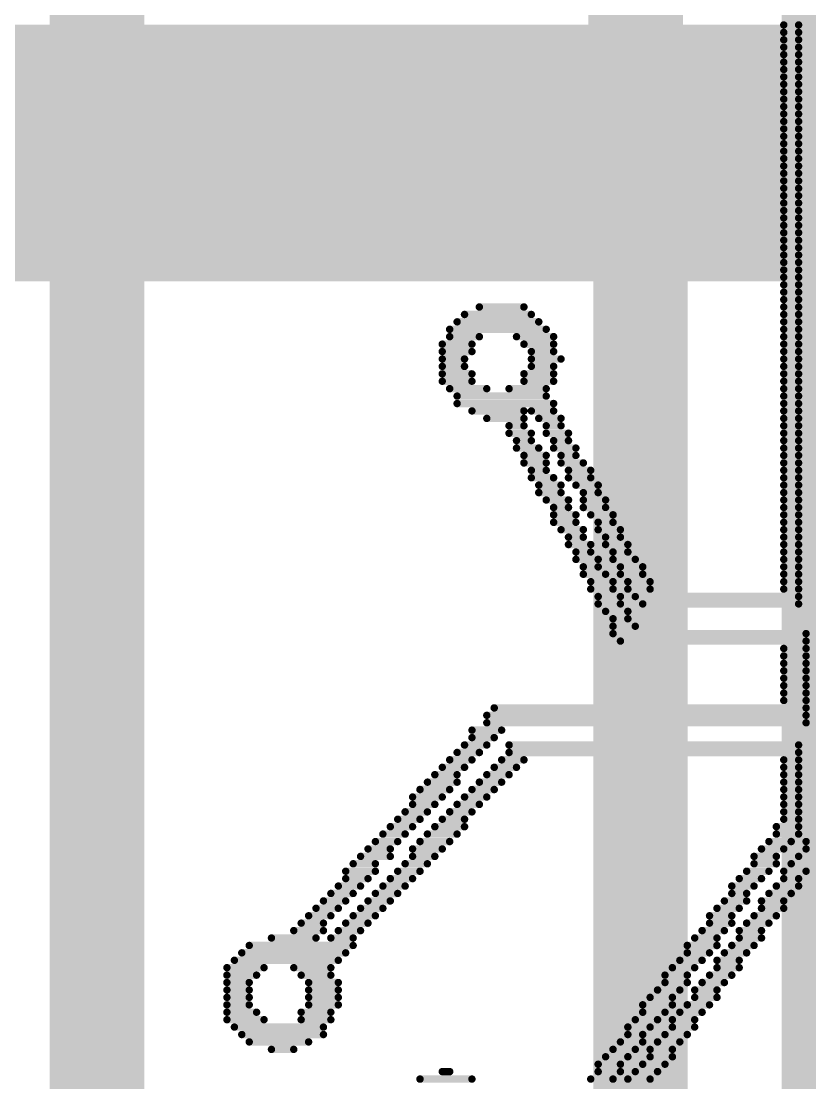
# Model space of a CAD drawing. Header units: millimetres. Extents: x 0 to 13.5, y -0.9 to 3.4.
# Drawn here: x 3.5987 to 3.6821, y 2.714 to 2.8263 of the extents above; entities that cross this region are included whole.
import ezdxf

# ---------------------------------------------------------------- set-up
doc = ezdxf.new("R2010")
doc.units = ezdxf.units.MM
doc.header["$MEASUREMENT"] = 0
for name, color, linetype in [('BottomLayer', 5, 'Continuous'), ('BottomSolder', 6, 'Continuous'), ('TopLayer', 1, 'Continuous'), ('TopOverlay', 2, 'Continuous'), ('TopSolder', 216, 'Continuous'), ('ViaHoleLayer', 16, 'Continuous')]:
    doc.layers.add(name, color=color, linetype=linetype)

msp = doc.modelspace()

# ---------------------------------------------------------------- hatches: boundary and pattern name
at = {"layer": 'BottomLayer'}
h = msp.add_hatch(color=5, dxfattribs=at)
edge = h.paths.add_edge_path()
edge.add_arc((3.66369, 2.812), 0.00689, 0, 360)
at = {"layer": 'BottomSolder'}
h = msp.add_hatch(color=6, dxfattribs=at)
edge = h.paths.add_edge_path()
edge.add_arc((3.66369, 2.812), 0.01089, 0, 360)
at = {"layer": 'TopLayer'}
msp.add_hatch(color=1, dxfattribs=at).paths.add_polyline_path([(3.41438, 2.79877), (3.99038, 2.79877), (3.99038, 2.82591), (3.41438, 2.82591)])
h = msp.add_hatch(color=1, dxfattribs=at)
edge = h.paths.add_edge_path()
edge.add_arc((3.66369, 2.812), 0.00689, 0, 360)
at = {"layer": 'TopSolder'}
h = msp.add_hatch(color=216, dxfattribs=at)
edge = h.paths.add_edge_path()
edge.add_arc((3.66369, 2.812), 0.01089, 0, 360)
at = {"layer": 'ViaHoleLayer'}
h = msp.add_hatch(color=16, dxfattribs=at)
edge = h.paths.add_edge_path()
edge.add_arc((3.66369, 2.812), 0.00394, 0, 360)

# ---------------------------------------------------------------- linework, layer by layer
at = {"layer": 'BottomLayer', "const_width": 0.01}
for points in [[(3.66369, 2.812), (3.66369, 3.07)], [(3.68414, 2.67866), (3.68414, 2.88309)], [(3.60674, 2.427), (3.60674, 2.84714)], [(3.6642, 2.6551), (3.6642, 2.809)]]:
    msp.add_lwpolyline(points, dxfattribs=at)
at = {"layer": 'BottomLayer', "const_width": 0.005}
for points in [[(3.66119, 2.812, 1), (3.66619, 2.812, 1)], [(3.6617, 2.809, 1), (3.6667, 2.809, 1)]]:
    msp.add_lwpolyline(points, format="xyb", close=True, dxfattribs=at)
at = {"layer": 'TopOverlay', "const_width": 0.000785}
for points in [[(3.67935, 2.82587), (3.68092, 2.82587)], [(3.67935, 2.82508), (3.68092, 2.82508)], [(3.67935, 2.8243), (3.68092, 2.8243)], [(3.67935, 2.82351), (3.68092, 2.82351)], [(3.67935, 2.82273), (3.68092, 2.82273)], [(3.67935, 2.82194), (3.68092, 2.82194)], [(3.67935, 2.82116), (3.68092, 2.82116)], [(3.67935, 2.82037), (3.68092, 2.82037)], [(3.67935, 2.81959), (3.68092, 2.81959)], [(3.67935, 2.8188), (3.68092, 2.8188)], [(3.67935, 2.81802), (3.68092, 2.81802)], [(3.67935, 2.81723), (3.68092, 2.81723)], [(3.67935, 2.81645), (3.68092, 2.81645)], [(3.67935, 2.81566), (3.68092, 2.81566)], [(3.67935, 2.81488), (3.68092, 2.81488)], [(3.67935, 2.81409), (3.68092, 2.81409)], [(3.67935, 2.81331), (3.68092, 2.81331)], [(3.67935, 2.81252), (3.68092, 2.81252)], [(3.67935, 2.81174), (3.68092, 2.81174)], [(3.67935, 2.81095), (3.68092, 2.81095)], [(3.67935, 2.81017), (3.68092, 2.81017)], [(3.67935, 2.80938), (3.68092, 2.80938)], [(3.67935, 2.8086), (3.68092, 2.8086)], [(3.67935, 2.80781), (3.68092, 2.80781)], [(3.67935, 2.80703), (3.68092, 2.80703)], [(3.67935, 2.80624), (3.68092, 2.80624)], [(3.67935, 2.80546), (3.68092, 2.80546)], [(3.67935, 2.80467), (3.68092, 2.80467)], [(3.67935, 2.80389), (3.68092, 2.80389)], [(3.67935, 2.8031), (3.68092, 2.8031)], [(3.67935, 2.80232), (3.68092, 2.80232)], [(3.67935, 2.80153), (3.68092, 2.80153)], [(3.67935, 2.80075), (3.68092, 2.80075)], [(3.67935, 2.79996), (3.68092, 2.79996)], [(3.67935, 2.79918), (3.68092, 2.79918)], [(3.67935, 2.79839), (3.68092, 2.79839)], [(3.67935, 2.79761), (3.68092, 2.79761)], [(3.67935, 2.79682), (3.68092, 2.79682)], [(3.64559, 2.79525), (3.65265, 2.79525)], [(3.64716, 2.79604), (3.65187, 2.79604)], [(3.67935, 2.79604), (3.68092, 2.79604)], [(3.67935, 2.79525), (3.68092, 2.79525)], [(3.6448, 2.79447), (3.65344, 2.79447)], [(3.67935, 2.79447), (3.68092, 2.79447)], [(3.64402, 2.79368), (3.65422, 2.79368)], [(3.64402, 2.7929), (3.64716, 2.7929)], [(3.65108, 2.7929), (3.65501, 2.7929)], [(3.67935, 2.79368), (3.68092, 2.79368)], [(3.67935, 2.7929), (3.68092, 2.7929)], [(3.64323, 2.79211), (3.64637, 2.79211)], [(3.65187, 2.79211), (3.65501, 2.79211)], [(3.67935, 2.79211), (3.68092, 2.79211)], [(3.64323, 2.79133), (3.64637, 2.79133)], [(3.64323, 2.79054), (3.64559, 2.79054)], [(3.65265, 2.79133), (3.65501, 2.79133)], [(3.65265, 2.79054), (3.65579, 2.79054)], [(3.67935, 2.79133), (3.68092, 2.79133)], [(3.67935, 2.79054), (3.68092, 2.79054)], [(3.64323, 2.78976), (3.64559, 2.78976)], [(3.65265, 2.78976), (3.65501, 2.78976)], [(3.67935, 2.78976), (3.68092, 2.78976)], [(3.64323, 2.78897), (3.64637, 2.78897)], [(3.64323, 2.78819), (3.64637, 2.78819)], [(3.65187, 2.78897), (3.65501, 2.78897)], [(3.65187, 2.78819), (3.65501, 2.78819)], [(3.67935, 2.78897), (3.68092, 2.78897)], [(3.67935, 2.78819), (3.68092, 2.78819)], [(3.64402, 2.7874), (3.64794, 2.7874)], [(3.6503, 2.7874), (3.65422, 2.7874)], [(3.67935, 2.7874), (3.68092, 2.7874)], [(3.6448, 2.78662), (3.65422, 2.78662)], [(3.67935, 2.78662), (3.68092, 2.78662)], [(3.6448, 2.78583), (3.65501, 2.78583)], [(3.64637, 2.78505), (3.65187, 2.78505)], [(3.65265, 2.78505), (3.65501, 2.78505)], [(3.67935, 2.78583), (3.68092, 2.78583)], [(3.67935, 2.78505), (3.68092, 2.78505)], [(3.64794, 2.78426), (3.65187, 2.78426)], [(3.65344, 2.78426), (3.65579, 2.78426)], [(3.67935, 2.78426), (3.68092, 2.78426)], [(3.6503, 2.78348), (3.65187, 2.78348)], [(3.6503, 2.78269), (3.65265, 2.78269)], [(3.65422, 2.78348), (3.65579, 2.78348)], [(3.65422, 2.78269), (3.65658, 2.78269)], [(3.67935, 2.78348), (3.68092, 2.78348)], [(3.67935, 2.78269), (3.68092, 2.78269)], [(3.65108, 2.78191), (3.65265, 2.78191)], [(3.65501, 2.78191), (3.65658, 2.78191)], [(3.67935, 2.78191), (3.68092, 2.78191)], [(3.65108, 2.78112), (3.65344, 2.78112)], [(3.65187, 2.78034), (3.65422, 2.78034)], [(3.65501, 2.78112), (3.65736, 2.78112)], [(3.65579, 2.78034), (3.65736, 2.78034)], [(3.67935, 2.78112), (3.68092, 2.78112)], [(3.67935, 2.78034), (3.68092, 2.78034)], [(3.65187, 2.77955), (3.65422, 2.77955)], [(3.65579, 2.77955), (3.65815, 2.77955)], [(3.67935, 2.77955), (3.68092, 2.77955)], [(3.65265, 2.77877), (3.65422, 2.77877)], [(3.65658, 2.77877), (3.65894, 2.77877)], [(3.67935, 2.77877), (3.68092, 2.77877)], [(3.65265, 2.77798), (3.65501, 2.77798)], [(3.65344, 2.7772), (3.65579, 2.7772)], [(3.65658, 2.77798), (3.65894, 2.77798)], [(3.65736, 2.7772), (3.65972, 2.7772)], [(3.67935, 2.77798), (3.68092, 2.77798)], [(3.67935, 2.7772), (3.68092, 2.7772)], [(3.65344, 2.77641), (3.65579, 2.77641)], [(3.65815, 2.77641), (3.65972, 2.77641)], [(3.67935, 2.77641), (3.68092, 2.77641)], [(3.65422, 2.77563), (3.65658, 2.77563)], [(3.65501, 2.77484), (3.65658, 2.77484)], [(3.65815, 2.77563), (3.66051, 2.77563)], [(3.65815, 2.77484), (3.66051, 2.77484)], [(3.67935, 2.77563), (3.68092, 2.77563)], [(3.67935, 2.77484), (3.68092, 2.77484)], [(3.65501, 2.77406), (3.65736, 2.77406)], [(3.65894, 2.77406), (3.66129, 2.77406)], [(3.67935, 2.77406), (3.68092, 2.77406)], [(3.65501, 2.77327), (3.65736, 2.77327)], [(3.65579, 2.77249), (3.65815, 2.77249)], [(3.65972, 2.77327), (3.66129, 2.77327)], [(3.65972, 2.77249), (3.66208, 2.77249)], [(3.67935, 2.77327), (3.68092, 2.77327)], [(3.67935, 2.77249), (3.68092, 2.77249)], [(3.65658, 2.7717), (3.65815, 2.7717)], [(3.66051, 2.7717), (3.66208, 2.7717)], [(3.67935, 2.7717), (3.68092, 2.7717)], [(3.65658, 2.77092), (3.65894, 2.77092)], [(3.66051, 2.77092), (3.66286, 2.77092)], [(3.67935, 2.77092), (3.68092, 2.77092)], [(3.65736, 2.77013), (3.65894, 2.77013)], [(3.65736, 2.76935), (3.65972, 2.76935)], [(3.66129, 2.77013), (3.66286, 2.77013)], [(3.66129, 2.76935), (3.66365, 2.76935)], [(3.67935, 2.77013), (3.68092, 2.77013)], [(3.67935, 2.76935), (3.68092, 2.76935)], [(3.65815, 2.76856), (3.65972, 2.76856)], [(3.66208, 2.76856), (3.66443, 2.76856)], [(3.67935, 2.76856), (3.68092, 2.76856)], [(3.65815, 2.76778), (3.66051, 2.76778)], [(3.65894, 2.76699), (3.66129, 2.76699)], [(3.66208, 2.76778), (3.66443, 2.76778)], [(3.66286, 2.76699), (3.66522, 2.76699)], [(3.67935, 2.76778), (3.68092, 2.76778)], [(3.67935, 2.76699), (3.68092, 2.76699)], [(3.65894, 2.76621), (3.66129, 2.76621)], [(3.66286, 2.76621), (3.66522, 2.76621)], [(3.67935, 2.76621), (3.68092, 2.76621)], [(3.65972, 2.76542), (3.66208, 2.76542)], [(3.65972, 2.76464), (3.66208, 2.76464)], [(3.66365, 2.76542), (3.68092, 2.76542)], [(3.66443, 2.76464), (3.68092, 2.76464)], [(3.66051, 2.76385), (3.66286, 2.76385)], [(3.66129, 2.76307), (3.66286, 2.76307)], [(3.66129, 2.76228), (3.66365, 2.76228)], [(3.66129, 2.7615), (3.6817, 2.7615)], [(3.66208, 2.76071), (3.6817, 2.76071)], [(3.67935, 2.75993), (3.6817, 2.75993)], [(3.67935, 2.75914), (3.6817, 2.75914)], [(3.67935, 2.75835), (3.6817, 2.75835)], [(3.67935, 2.75757), (3.6817, 2.75757)], [(3.67935, 2.75678), (3.6817, 2.75678)], [(3.67935, 2.756), (3.6817, 2.756)], [(3.67935, 2.75521), (3.6817, 2.75521)], [(3.64873, 2.75364), (3.6817, 2.75364)], [(3.67935, 2.75443), (3.6817, 2.75443)], [(3.64794, 2.75286), (3.6817, 2.75286)], [(3.64637, 2.75129), (3.64951, 2.75129)], [(3.64794, 2.75207), (3.6817, 2.75207)], [(3.64637, 2.7505), (3.64873, 2.7505)], [(3.6448, 2.74893), (3.64716, 2.74893)], [(3.64559, 2.74972), (3.64794, 2.74972)], [(3.6503, 2.74972), (3.68092, 2.74972)], [(3.6503, 2.74893), (3.68092, 2.74893)], [(3.64402, 2.74815), (3.64637, 2.74815)], [(3.64951, 2.74815), (3.65187, 2.74815)], [(3.67935, 2.74815), (3.68092, 2.74815)], [(3.64323, 2.74736), (3.64559, 2.74736)], [(3.64873, 2.74736), (3.65108, 2.74736)], [(3.67935, 2.74736), (3.68092, 2.74736)], [(3.64166, 2.74579), (3.6448, 2.74579)], [(3.64245, 2.74658), (3.6448, 2.74658)], [(3.64716, 2.74579), (3.64951, 2.74579)], [(3.64794, 2.74658), (3.6503, 2.74658)], [(3.67935, 2.74658), (3.68092, 2.74658)], [(3.67935, 2.74579), (3.68092, 2.74579)], [(3.64088, 2.74501), (3.64402, 2.74501)], [(3.64637, 2.74501), (3.64873, 2.74501)], [(3.67935, 2.74501), (3.68092, 2.74501)], [(3.64009, 2.74422), (3.64323, 2.74422)], [(3.64009, 2.74344), (3.64245, 2.74344)], [(3.6448, 2.74344), (3.64716, 2.74344)], [(3.64559, 2.74422), (3.64794, 2.74422)], [(3.67935, 2.74422), (3.68092, 2.74422)], [(3.67935, 2.74344), (3.68092, 2.74344)], [(3.63931, 2.74265), (3.64166, 2.74265)], [(3.64402, 2.74265), (3.64637, 2.74265)], [(3.67935, 2.74265), (3.68092, 2.74265)], [(3.63774, 2.74108), (3.64009, 2.74108)], [(3.63852, 2.74187), (3.64088, 2.74187)], [(3.64245, 2.74108), (3.64559, 2.74108)], [(3.64323, 2.74187), (3.64559, 2.74187)], [(3.67856, 2.74108), (3.68092, 2.74108)], [(3.67935, 2.74187), (3.68092, 2.74187)], [(3.63695, 2.7403), (3.63931, 2.7403)], [(3.64166, 2.7403), (3.6448, 2.7403)], [(3.67856, 2.7403), (3.68092, 2.7403)], [(3.63617, 2.73951), (3.63852, 2.73951)], [(3.64088, 2.73951), (3.64402, 2.73951)], [(3.67778, 2.73951), (3.68013, 2.73951)], [(3.6817, 2.73951), (3.68406, 2.73951)], [(3.6346, 2.73794), (3.63774, 2.73794)], [(3.63538, 2.73873), (3.63774, 2.73873)], [(3.64009, 2.73873), (3.64323, 2.73873)], [(3.64009, 2.73794), (3.64245, 2.73794)], [(3.67621, 2.73794), (3.67856, 2.73794)], [(3.67699, 2.73873), (3.67935, 2.73873)], [(3.68092, 2.73794), (3.68327, 2.73794)], [(3.6817, 2.73873), (3.68406, 2.73873)], [(3.63381, 2.73716), (3.63617, 2.73716)], [(3.63931, 2.73716), (3.64166, 2.73716)], [(3.67621, 2.73716), (3.67856, 2.73716)], [(3.68013, 2.73716), (3.68249, 2.73716)], [(3.63303, 2.73637), (3.63617, 2.73637)], [(3.63303, 2.73559), (3.63538, 2.73559)], [(3.63774, 2.73559), (3.64009, 2.73559)], [(3.63852, 2.73637), (3.64088, 2.73637)], [(3.67464, 2.73559), (3.67699, 2.73559)], [(3.67542, 2.73637), (3.67778, 2.73637)], [(3.67935, 2.73637), (3.6817, 2.73637)], [(3.67935, 2.73559), (3.68092, 2.73559)], [(3.63224, 2.7348), (3.6346, 2.7348)], [(3.63695, 2.7348), (3.63931, 2.7348)], [(3.67385, 2.7348), (3.67621, 2.7348)], [(3.67856, 2.7348), (3.68092, 2.7348)], [(3.63067, 2.73323), (3.63303, 2.73323)], [(3.63146, 2.73402), (3.63381, 2.73402)], [(3.63538, 2.73323), (3.63774, 2.73323)], [(3.63617, 2.73402), (3.63852, 2.73402)], [(3.67307, 2.73323), (3.67542, 2.73323)], [(3.67385, 2.73402), (3.67542, 2.73402)], [(3.67699, 2.73323), (3.67935, 2.73323)], [(3.67778, 2.73402), (3.68013, 2.73402)], [(3.62989, 2.73245), (3.63224, 2.73245)], [(3.6346, 2.73245), (3.63695, 2.73245)], [(3.67228, 2.73245), (3.67464, 2.73245)], [(3.67699, 2.73245), (3.67935, 2.73245)], [(3.6291, 2.73166), (3.63146, 2.73166)], [(3.63381, 2.73166), (3.63617, 2.73166)], [(3.6715, 2.73166), (3.67385, 2.73166)], [(3.67621, 2.73166), (3.67856, 2.73166)], [(3.62753, 2.73009), (3.63067, 2.73009)], [(3.62832, 2.73088), (3.63067, 2.73088)], [(3.63224, 2.73009), (3.6346, 2.73009)], [(3.63303, 2.73088), (3.63538, 2.73088)], [(3.67071, 2.73009), (3.67307, 2.73009)], [(3.6715, 2.73088), (3.67385, 2.73088)], [(3.67464, 2.73009), (3.67699, 2.73009)], [(3.67542, 2.73088), (3.67778, 2.73088)], [(3.62518, 2.72931), (3.62989, 2.72931)], [(3.63146, 2.72931), (3.63381, 2.72931)], [(3.66993, 2.72931), (3.67228, 2.72931)], [(3.67464, 2.72931), (3.67699, 2.72931)], [(3.62204, 2.72774), (3.63303, 2.72774)], [(3.62282, 2.72852), (3.63381, 2.72852)], [(3.66914, 2.72852), (3.67228, 2.72852)], [(3.66914, 2.72774), (3.6715, 2.72774)], [(3.67307, 2.72774), (3.67542, 2.72774)], [(3.67385, 2.72852), (3.67621, 2.72852)], [(3.62125, 2.72695), (3.63224, 2.72695)], [(3.66836, 2.72695), (3.67071, 2.72695)], [(3.67228, 2.72695), (3.67464, 2.72695)], [(3.62047, 2.72617), (3.62439, 2.72617)], [(3.62047, 2.72538), (3.62361, 2.72538)], [(3.62753, 2.72617), (3.63146, 2.72617)], [(3.62832, 2.72538), (3.63146, 2.72538)], [(3.66679, 2.72538), (3.66914, 2.72538)], [(3.66757, 2.72617), (3.66993, 2.72617)], [(3.6715, 2.72538), (3.67385, 2.72538)], [(3.67228, 2.72617), (3.67464, 2.72617)], [(3.62047, 2.7246), (3.62282, 2.7246)], [(3.6291, 2.7246), (3.63224, 2.7246)], [(3.66679, 2.7246), (3.66914, 2.7246)], [(3.67071, 2.7246), (3.67307, 2.7246)], [(3.62047, 2.72381), (3.62282, 2.72381)], [(3.6291, 2.72381), (3.63224, 2.72381)], [(3.666, 2.72381), (3.66836, 2.72381)], [(3.66993, 2.72381), (3.67228, 2.72381)], [(3.62047, 2.72303), (3.62282, 2.72303)], [(3.62047, 2.72224), (3.62282, 2.72224)], [(3.6291, 2.72303), (3.63224, 2.72303)], [(3.6291, 2.72224), (3.63224, 2.72224)], [(3.66443, 2.72224), (3.66757, 2.72224)], [(3.66522, 2.72303), (3.66757, 2.72303)], [(3.66914, 2.72224), (3.6715, 2.72224)], [(3.66993, 2.72303), (3.67228, 2.72303)], [(3.62047, 2.72146), (3.62361, 2.72146)], [(3.62832, 2.72146), (3.63146, 2.72146)], [(3.66443, 2.72146), (3.66679, 2.72146)], [(3.66836, 2.72146), (3.67071, 2.72146)], [(3.62047, 2.72067), (3.62439, 2.72067)], [(3.62125, 2.71989), (3.63067, 2.71989)], [(3.62832, 2.72067), (3.63146, 2.72067)], [(3.66286, 2.71989), (3.66522, 2.71989)], [(3.66365, 2.72067), (3.666, 2.72067)], [(3.66757, 2.72067), (3.66993, 2.72067)], [(3.66757, 2.71989), (3.66993, 2.71989)], [(3.62204, 2.7191), (3.63067, 2.7191)], [(3.66286, 2.7191), (3.66443, 2.7191)], [(3.66679, 2.7191), (3.66914, 2.7191)], [(3.62282, 2.71832), (3.6291, 2.71832)], [(3.62518, 2.71753), (3.62753, 2.71753)], [(3.66129, 2.71753), (3.66365, 2.71753)], [(3.66208, 2.71832), (3.66443, 2.71832)], [(3.66522, 2.71753), (3.66757, 2.71753)], [(3.666, 2.71832), (3.66836, 2.71832)], [(3.66051, 2.71675), (3.66286, 2.71675)], [(3.66522, 2.71675), (3.66757, 2.71675)], [(3.65972, 2.71596), (3.66208, 2.71596)], [(3.66443, 2.71596), (3.66679, 2.71596)], [(3.64088, 2.71439), (3.64637, 2.71439)], [(3.64323, 2.71518), (3.64402, 2.71518)], [(3.65894, 2.71439), (3.66129, 2.71439)], [(3.65972, 2.71518), (3.66208, 2.71518)], [(3.66286, 2.71439), (3.66522, 2.71439)], [(3.66365, 2.71518), (3.666, 2.71518)]]:
    msp.add_lwpolyline(points, dxfattribs=at)
at = {"layer": 'TopOverlay', "const_width": 0.000392}
for points in [[(3.67915, 2.82587, 1), (3.67954, 2.82587, 1)], [(3.68072, 2.82587, 1), (3.68111, 2.82587, 1)], [(3.67915, 2.82508, 1), (3.67954, 2.82508, 1)], [(3.67915, 2.8243, 1), (3.67954, 2.8243, 1)], [(3.68072, 2.82508, 1), (3.68111, 2.82508, 1)], [(3.68072, 2.8243, 1), (3.68111, 2.8243, 1)], [(3.67915, 2.82351, 1), (3.67954, 2.82351, 1)], [(3.68072, 2.82351, 1), (3.68111, 2.82351, 1)], [(3.67915, 2.82273, 1), (3.67954, 2.82273, 1)], [(3.67915, 2.82194, 1), (3.67954, 2.82194, 1)], [(3.68072, 2.82273, 1), (3.68111, 2.82273, 1)], [(3.68072, 2.82194, 1), (3.68111, 2.82194, 1)], [(3.67915, 2.82116, 1), (3.67954, 2.82116, 1)], [(3.68072, 2.82116, 1), (3.68111, 2.82116, 1)], [(3.67915, 2.82037, 1), (3.67954, 2.82037, 1)], [(3.68072, 2.82037, 1), (3.68111, 2.82037, 1)], [(3.67915, 2.81959, 1), (3.67954, 2.81959, 1)], [(3.67915, 2.8188, 1), (3.67954, 2.8188, 1)], [(3.68072, 2.81959, 1), (3.68111, 2.81959, 1)], [(3.68072, 2.8188, 1), (3.68111, 2.8188, 1)], [(3.67915, 2.81802, 1), (3.67954, 2.81802, 1)], [(3.68072, 2.81802, 1), (3.68111, 2.81802, 1)], [(3.67915, 2.81723, 1), (3.67954, 2.81723, 1)], [(3.67915, 2.81645, 1), (3.67954, 2.81645, 1)], [(3.68072, 2.81723, 1), (3.68111, 2.81723, 1)], [(3.68072, 2.81645, 1), (3.68111, 2.81645, 1)], [(3.67915, 2.81566, 1), (3.67954, 2.81566, 1)], [(3.68072, 2.81566, 1), (3.68111, 2.81566, 1)], [(3.67915, 2.81488, 1), (3.67954, 2.81488, 1)], [(3.67915, 2.81409, 1), (3.67954, 2.81409, 1)], [(3.68072, 2.81488, 1), (3.68111, 2.81488, 1)], [(3.68072, 2.81409, 1), (3.68111, 2.81409, 1)], [(3.67915, 2.81331, 1), (3.67954, 2.81331, 1)], [(3.68072, 2.81331, 1), (3.68111, 2.81331, 1)], [(3.67915, 2.81252, 1), (3.67954, 2.81252, 1)], [(3.68072, 2.81252, 1), (3.68111, 2.81252, 1)], [(3.67915, 2.81174, 1), (3.67954, 2.81174, 1)], [(3.67915, 2.81095, 1), (3.67954, 2.81095, 1)], [(3.68072, 2.81174, 1), (3.68111, 2.81174, 1)], [(3.68072, 2.81095, 1), (3.68111, 2.81095, 1)], [(3.67915, 2.81017, 1), (3.67954, 2.81017, 1)], [(3.68072, 2.81017, 1), (3.68111, 2.81017, 1)], [(3.67915, 2.80938, 1), (3.67954, 2.80938, 1)], [(3.67915, 2.8086, 1), (3.67954, 2.8086, 1)], [(3.68072, 2.80938, 1), (3.68111, 2.80938, 1)], [(3.68072, 2.8086, 1), (3.68111, 2.8086, 1)], [(3.67915, 2.80781, 1), (3.67954, 2.80781, 1)], [(3.68072, 2.80781, 1), (3.68111, 2.80781, 1)], [(3.67915, 2.80703, 1), (3.67954, 2.80703, 1)], [(3.67915, 2.80624, 1), (3.67954, 2.80624, 1)], [(3.68072, 2.80703, 1), (3.68111, 2.80703, 1)], [(3.68072, 2.80624, 1), (3.68111, 2.80624, 1)], [(3.67915, 2.80546, 1), (3.67954, 2.80546, 1)], [(3.68072, 2.80546, 1), (3.68111, 2.80546, 1)], [(3.67915, 2.80467, 1), (3.67954, 2.80467, 1)], [(3.68072, 2.80467, 1), (3.68111, 2.80467, 1)], [(3.67915, 2.80389, 1), (3.67954, 2.80389, 1)], [(3.67915, 2.8031, 1), (3.67954, 2.8031, 1)], [(3.68072, 2.80389, 1), (3.68111, 2.80389, 1)], [(3.68072, 2.8031, 1), (3.68111, 2.8031, 1)], [(3.67915, 2.80232, 1), (3.67954, 2.80232, 1)], [(3.68072, 2.80232, 1), (3.68111, 2.80232, 1)], [(3.67915, 2.80153, 1), (3.67954, 2.80153, 1)], [(3.67915, 2.80075, 1), (3.67954, 2.80075, 1)], [(3.68072, 2.80153, 1), (3.68111, 2.80153, 1)], [(3.68072, 2.80075, 1), (3.68111, 2.80075, 1)], [(3.67915, 2.79996, 1), (3.67954, 2.79996, 1)], [(3.68072, 2.79996, 1), (3.68111, 2.79996, 1)], [(3.67915, 2.79918, 1), (3.67954, 2.79918, 1)], [(3.67915, 2.79839, 1), (3.67954, 2.79839, 1)], [(3.68072, 2.79918, 1), (3.68111, 2.79918, 1)], [(3.68072, 2.79839, 1), (3.68111, 2.79839, 1)], [(3.67915, 2.79761, 1), (3.67954, 2.79761, 1)], [(3.68072, 2.79761, 1), (3.68111, 2.79761, 1)], [(3.67915, 2.79682, 1), (3.67954, 2.79682, 1)], [(3.68072, 2.79682, 1), (3.68111, 2.79682, 1)], [(3.64539, 2.79525, 1), (3.64579, 2.79525, 1)], [(3.64696, 2.79604, 1), (3.64736, 2.79604, 1)], [(3.65167, 2.79604, 1), (3.65207, 2.79604, 1)], [(3.65246, 2.79525, 1), (3.65285, 2.79525, 1)], [(3.67915, 2.79604, 1), (3.67954, 2.79604, 1)], [(3.67915, 2.79525, 1), (3.67954, 2.79525, 1)], [(3.68072, 2.79604, 1), (3.68111, 2.79604, 1)], [(3.68072, 2.79525, 1), (3.68111, 2.79525, 1)], [(3.64461, 2.79447, 1), (3.645, 2.79447, 1)], [(3.65324, 2.79447, 1), (3.65364, 2.79447, 1)], [(3.67915, 2.79447, 1), (3.67954, 2.79447, 1)], [(3.68072, 2.79447, 1), (3.68111, 2.79447, 1)], [(3.64382, 2.79368, 1), (3.64422, 2.79368, 1)], [(3.64382, 2.7929, 1), (3.64422, 2.7929, 1)], [(3.64696, 2.7929, 1), (3.64736, 2.7929, 1)], [(3.65089, 2.7929, 1), (3.65128, 2.7929, 1)], [(3.65403, 2.79368, 1), (3.65442, 2.79368, 1)], [(3.65481, 2.7929, 1), (3.65521, 2.7929, 1)], [(3.67915, 2.79368, 1), (3.67954, 2.79368, 1)], [(3.67915, 2.7929, 1), (3.67954, 2.7929, 1)], [(3.68072, 2.79368, 1), (3.68111, 2.79368, 1)], [(3.68072, 2.7929, 1), (3.68111, 2.7929, 1)], [(3.64304, 2.79211, 1), (3.64343, 2.79211, 1)], [(3.64618, 2.79211, 1), (3.64657, 2.79211, 1)], [(3.65167, 2.79211, 1), (3.65207, 2.79211, 1)], [(3.65481, 2.79211, 1), (3.65521, 2.79211, 1)], [(3.67915, 2.79211, 1), (3.67954, 2.79211, 1)], [(3.68072, 2.79211, 1), (3.68111, 2.79211, 1)], [(3.64304, 2.79133, 1), (3.64343, 2.79133, 1)], [(3.64304, 2.79054, 1), (3.64343, 2.79054, 1)], [(3.64539, 2.79054, 1), (3.64579, 2.79054, 1)], [(3.64618, 2.79133, 1), (3.64657, 2.79133, 1)], [(3.65246, 2.79133, 1), (3.65285, 2.79133, 1)], [(3.65246, 2.79054, 1), (3.65285, 2.79054, 1)], [(3.65481, 2.79133, 1), (3.65521, 2.79133, 1)], [(3.6556, 2.79054, 1), (3.65599, 2.79054, 1)], [(3.67915, 2.79133, 1), (3.67954, 2.79133, 1)], [(3.67915, 2.79054, 1), (3.67954, 2.79054, 1)], [(3.68072, 2.79133, 1), (3.68111, 2.79133, 1)], [(3.68072, 2.79054, 1), (3.68111, 2.79054, 1)], [(3.64304, 2.78976, 1), (3.64343, 2.78976, 1)], [(3.64539, 2.78976, 1), (3.64579, 2.78976, 1)], [(3.65246, 2.78976, 1), (3.65285, 2.78976, 1)], [(3.65481, 2.78976, 1), (3.65521, 2.78976, 1)], [(3.67915, 2.78976, 1), (3.67954, 2.78976, 1)], [(3.68072, 2.78976, 1), (3.68111, 2.78976, 1)], [(3.64304, 2.78897, 1), (3.64343, 2.78897, 1)], [(3.64304, 2.78819, 1), (3.64343, 2.78819, 1)], [(3.64618, 2.78897, 1), (3.64657, 2.78897, 1)], [(3.64618, 2.78819, 1), (3.64657, 2.78819, 1)], [(3.65167, 2.78897, 1), (3.65207, 2.78897, 1)], [(3.65167, 2.78819, 1), (3.65207, 2.78819, 1)], [(3.65481, 2.78897, 1), (3.65521, 2.78897, 1)], [(3.65481, 2.78819, 1), (3.65521, 2.78819, 1)], [(3.67915, 2.78897, 1), (3.67954, 2.78897, 1)], [(3.67915, 2.78819, 1), (3.67954, 2.78819, 1)], [(3.68072, 2.78897, 1), (3.68111, 2.78897, 1)], [(3.68072, 2.78819, 1), (3.68111, 2.78819, 1)], [(3.64382, 2.7874, 1), (3.64422, 2.7874, 1)], [(3.64775, 2.7874, 1), (3.64814, 2.7874, 1)], [(3.6501, 2.7874, 1), (3.6505, 2.7874, 1)], [(3.65403, 2.7874, 1), (3.65442, 2.7874, 1)], [(3.67915, 2.7874, 1), (3.67954, 2.7874, 1)], [(3.68072, 2.7874, 1), (3.68111, 2.7874, 1)], [(3.64461, 2.78662, 1), (3.645, 2.78662, 1)], [(3.65403, 2.78662, 1), (3.65442, 2.78662, 1)], [(3.67915, 2.78662, 1), (3.67954, 2.78662, 1)], [(3.68072, 2.78662, 1), (3.68111, 2.78662, 1)], [(3.64461, 2.78583, 1), (3.645, 2.78583, 1)], [(3.64618, 2.78505, 1), (3.64657, 2.78505, 1)], [(3.65167, 2.78505, 1), (3.65207, 2.78505, 1)], [(3.65246, 2.78505, 1), (3.65285, 2.78505, 1)], [(3.65481, 2.78583, 1), (3.65521, 2.78583, 1)], [(3.65481, 2.78505, 1), (3.65521, 2.78505, 1)], [(3.67915, 2.78583, 1), (3.67954, 2.78583, 1)], [(3.67915, 2.78505, 1), (3.67954, 2.78505, 1)], [(3.68072, 2.78583, 1), (3.68111, 2.78583, 1)], [(3.68072, 2.78505, 1), (3.68111, 2.78505, 1)], [(3.64775, 2.78426, 1), (3.64814, 2.78426, 1)], [(3.65167, 2.78426, 1), (3.65207, 2.78426, 1)], [(3.65324, 2.78426, 1), (3.65364, 2.78426, 1)], [(3.6556, 2.78426, 1), (3.65599, 2.78426, 1)], [(3.67915, 2.78426, 1), (3.67954, 2.78426, 1)], [(3.68072, 2.78426, 1), (3.68111, 2.78426, 1)], [(3.6501, 2.78348, 1), (3.6505, 2.78348, 1)], [(3.6501, 2.78269, 1), (3.6505, 2.78269, 1)], [(3.65167, 2.78348, 1), (3.65207, 2.78348, 1)], [(3.65246, 2.78269, 1), (3.65285, 2.78269, 1)], [(3.65403, 2.78348, 1), (3.65442, 2.78348, 1)], [(3.65403, 2.78269, 1), (3.65442, 2.78269, 1)], [(3.6556, 2.78348, 1), (3.65599, 2.78348, 1)], [(3.65638, 2.78269, 1), (3.65678, 2.78269, 1)], [(3.67915, 2.78348, 1), (3.67954, 2.78348, 1)], [(3.67915, 2.78269, 1), (3.67954, 2.78269, 1)], [(3.68072, 2.78348, 1), (3.68111, 2.78348, 1)], [(3.68072, 2.78269, 1), (3.68111, 2.78269, 1)], [(3.65089, 2.78191, 1), (3.65128, 2.78191, 1)], [(3.65246, 2.78191, 1), (3.65285, 2.78191, 1)], [(3.65481, 2.78191, 1), (3.65521, 2.78191, 1)], [(3.65638, 2.78191, 1), (3.65678, 2.78191, 1)], [(3.67915, 2.78191, 1), (3.67954, 2.78191, 1)], [(3.68072, 2.78191, 1), (3.68111, 2.78191, 1)], [(3.65089, 2.78112, 1), (3.65128, 2.78112, 1)], [(3.65167, 2.78034, 1), (3.65207, 2.78034, 1)], [(3.65324, 2.78112, 1), (3.65364, 2.78112, 1)], [(3.65403, 2.78034, 1), (3.65442, 2.78034, 1)], [(3.65481, 2.78112, 1), (3.65521, 2.78112, 1)], [(3.6556, 2.78034, 1), (3.65599, 2.78034, 1)], [(3.65717, 2.78112, 1), (3.65756, 2.78112, 1)], [(3.65717, 2.78034, 1), (3.65756, 2.78034, 1)], [(3.67915, 2.78112, 1), (3.67954, 2.78112, 1)], [(3.67915, 2.78034, 1), (3.67954, 2.78034, 1)], [(3.68072, 2.78112, 1), (3.68111, 2.78112, 1)], [(3.68072, 2.78034, 1), (3.68111, 2.78034, 1)], [(3.65167, 2.77955, 1), (3.65207, 2.77955, 1)], [(3.65403, 2.77955, 1), (3.65442, 2.77955, 1)], [(3.6556, 2.77955, 1), (3.65599, 2.77955, 1)], [(3.65795, 2.77955, 1), (3.65835, 2.77955, 1)], [(3.67915, 2.77955, 1), (3.67954, 2.77955, 1)], [(3.68072, 2.77955, 1), (3.68111, 2.77955, 1)], [(3.65246, 2.77877, 1), (3.65285, 2.77877, 1)], [(3.65403, 2.77877, 1), (3.65442, 2.77877, 1)], [(3.65638, 2.77877, 1), (3.65678, 2.77877, 1)], [(3.65874, 2.77877, 1), (3.65913, 2.77877, 1)], [(3.67915, 2.77877, 1), (3.67954, 2.77877, 1)], [(3.68072, 2.77877, 1), (3.68111, 2.77877, 1)], [(3.65246, 2.77798, 1), (3.65285, 2.77798, 1)], [(3.65324, 2.7772, 1), (3.65364, 2.7772, 1)], [(3.65481, 2.77798, 1), (3.65521, 2.77798, 1)], [(3.6556, 2.7772, 1), (3.65599, 2.7772, 1)], [(3.65638, 2.77798, 1), (3.65678, 2.77798, 1)], [(3.65717, 2.7772, 1), (3.65756, 2.7772, 1)], [(3.65874, 2.77798, 1), (3.65913, 2.77798, 1)], [(3.65952, 2.7772, 1), (3.65992, 2.7772, 1)], [(3.67915, 2.77798, 1), (3.67954, 2.77798, 1)], [(3.67915, 2.7772, 1), (3.67954, 2.7772, 1)], [(3.68072, 2.77798, 1), (3.68111, 2.77798, 1)], [(3.68072, 2.7772, 1), (3.68111, 2.7772, 1)], [(3.65324, 2.77641, 1), (3.65364, 2.77641, 1)], [(3.6556, 2.77641, 1), (3.65599, 2.77641, 1)], [(3.65795, 2.77641, 1), (3.65835, 2.77641, 1)], [(3.65952, 2.77641, 1), (3.65992, 2.77641, 1)], [(3.67915, 2.77641, 1), (3.67954, 2.77641, 1)], [(3.68072, 2.77641, 1), (3.68111, 2.77641, 1)], [(3.65403, 2.77563, 1), (3.65442, 2.77563, 1)], [(3.65481, 2.77484, 1), (3.65521, 2.77484, 1)], [(3.65638, 2.77563, 1), (3.65678, 2.77563, 1)], [(3.65638, 2.77484, 1), (3.65678, 2.77484, 1)], [(3.65795, 2.77563, 1), (3.65835, 2.77563, 1)], [(3.65795, 2.77484, 1), (3.65835, 2.77484, 1)], [(3.66031, 2.77563, 1), (3.6607, 2.77563, 1)], [(3.66031, 2.77484, 1), (3.6607, 2.77484, 1)], [(3.67915, 2.77563, 1), (3.67954, 2.77563, 1)], [(3.67915, 2.77484, 1), (3.67954, 2.77484, 1)], [(3.68072, 2.77563, 1), (3.68111, 2.77563, 1)], [(3.68072, 2.77484, 1), (3.68111, 2.77484, 1)], [(3.65481, 2.77406, 1), (3.65521, 2.77406, 1)], [(3.65717, 2.77406, 1), (3.65756, 2.77406, 1)], [(3.65874, 2.77406, 1), (3.65913, 2.77406, 1)], [(3.66109, 2.77406, 1), (3.66149, 2.77406, 1)], [(3.67915, 2.77406, 1), (3.67954, 2.77406, 1)], [(3.68072, 2.77406, 1), (3.68111, 2.77406, 1)], [(3.65481, 2.77327, 1), (3.65521, 2.77327, 1)], [(3.6556, 2.77249, 1), (3.65599, 2.77249, 1)], [(3.65717, 2.77327, 1), (3.65756, 2.77327, 1)], [(3.65795, 2.77249, 1), (3.65835, 2.77249, 1)], [(3.65952, 2.77327, 1), (3.65992, 2.77327, 1)], [(3.65952, 2.77249, 1), (3.65992, 2.77249, 1)], [(3.66109, 2.77327, 1), (3.66149, 2.77327, 1)], [(3.66188, 2.77249, 1), (3.66227, 2.77249, 1)], [(3.67915, 2.77327, 1), (3.67954, 2.77327, 1)], [(3.67915, 2.77249, 1), (3.67954, 2.77249, 1)], [(3.68072, 2.77327, 1), (3.68111, 2.77327, 1)], [(3.68072, 2.77249, 1), (3.68111, 2.77249, 1)], [(3.65638, 2.7717, 1), (3.65678, 2.7717, 1)], [(3.65795, 2.7717, 1), (3.65835, 2.7717, 1)], [(3.66031, 2.7717, 1), (3.6607, 2.7717, 1)], [(3.66188, 2.7717, 1), (3.66227, 2.7717, 1)], [(3.67915, 2.7717, 1), (3.67954, 2.7717, 1)], [(3.68072, 2.7717, 1), (3.68111, 2.7717, 1)], [(3.65638, 2.77092, 1), (3.65678, 2.77092, 1)], [(3.65874, 2.77092, 1), (3.65913, 2.77092, 1)], [(3.66031, 2.77092, 1), (3.6607, 2.77092, 1)], [(3.66266, 2.77092, 1), (3.66306, 2.77092, 1)], [(3.67915, 2.77092, 1), (3.67954, 2.77092, 1)], [(3.68072, 2.77092, 1), (3.68111, 2.77092, 1)], [(3.65717, 2.77013, 1), (3.65756, 2.77013, 1)], [(3.65717, 2.76935, 1), (3.65756, 2.76935, 1)], [(3.65874, 2.77013, 1), (3.65913, 2.77013, 1)], [(3.65952, 2.76935, 1), (3.65992, 2.76935, 1)], [(3.66109, 2.77013, 1), (3.66149, 2.77013, 1)], [(3.66109, 2.76935, 1), (3.66149, 2.76935, 1)], [(3.66266, 2.77013, 1), (3.66306, 2.77013, 1)], [(3.66345, 2.76935, 1), (3.66384, 2.76935, 1)], [(3.67915, 2.77013, 1), (3.67954, 2.77013, 1)], [(3.67915, 2.76935, 1), (3.67954, 2.76935, 1)], [(3.68072, 2.77013, 1), (3.68111, 2.77013, 1)], [(3.68072, 2.76935, 1), (3.68111, 2.76935, 1)], [(3.65795, 2.76856, 1), (3.65835, 2.76856, 1)], [(3.65952, 2.76856, 1), (3.65992, 2.76856, 1)], [(3.66188, 2.76856, 1), (3.66227, 2.76856, 1)], [(3.66423, 2.76856, 1), (3.66463, 2.76856, 1)], [(3.67915, 2.76856, 1), (3.67954, 2.76856, 1)], [(3.68072, 2.76856, 1), (3.68111, 2.76856, 1)], [(3.65795, 2.76778, 1), (3.65835, 2.76778, 1)], [(3.65874, 2.76699, 1), (3.65913, 2.76699, 1)], [(3.66031, 2.76778, 1), (3.6607, 2.76778, 1)], [(3.66109, 2.76699, 1), (3.66149, 2.76699, 1)], [(3.66188, 2.76778, 1), (3.66227, 2.76778, 1)], [(3.66266, 2.76699, 1), (3.66306, 2.76699, 1)], [(3.66423, 2.76778, 1), (3.66463, 2.76778, 1)], [(3.66502, 2.76699, 1), (3.66541, 2.76699, 1)], [(3.67915, 2.76778, 1), (3.67954, 2.76778, 1)], [(3.67915, 2.76699, 1), (3.67954, 2.76699, 1)], [(3.68072, 2.76778, 1), (3.68111, 2.76778, 1)], [(3.68072, 2.76699, 1), (3.68111, 2.76699, 1)], [(3.65874, 2.76621, 1), (3.65913, 2.76621, 1)], [(3.66109, 2.76621, 1), (3.66149, 2.76621, 1)], [(3.66266, 2.76621, 1), (3.66306, 2.76621, 1)], [(3.66502, 2.76621, 1), (3.66541, 2.76621, 1)], [(3.67915, 2.76621, 1), (3.67954, 2.76621, 1)], [(3.68072, 2.76621, 1), (3.68111, 2.76621, 1)], [(3.65952, 2.76542, 1), (3.65992, 2.76542, 1)], [(3.65952, 2.76464, 1), (3.65992, 2.76464, 1)], [(3.66188, 2.76542, 1), (3.66227, 2.76542, 1)], [(3.66188, 2.76464, 1), (3.66227, 2.76464, 1)], [(3.66345, 2.76542, 1), (3.66384, 2.76542, 1)], [(3.66423, 2.76464, 1), (3.66463, 2.76464, 1)], [(3.68072, 2.76542, 1), (3.68111, 2.76542, 1)], [(3.68072, 2.76464, 1), (3.68111, 2.76464, 1)], [(3.66031, 2.76385, 1), (3.6607, 2.76385, 1)], [(3.66266, 2.76385, 1), (3.66306, 2.76385, 1)], [(3.66109, 2.76307, 1), (3.66149, 2.76307, 1)], [(3.66266, 2.76307, 1), (3.66306, 2.76307, 1)], [(3.66109, 2.76228, 1), (3.66149, 2.76228, 1)], [(3.66109, 2.7615, 1), (3.66149, 2.7615, 1)], [(3.66345, 2.76228, 1), (3.66384, 2.76228, 1)], [(3.68151, 2.7615, 1), (3.6819, 2.7615, 1)], [(3.66188, 2.76071, 1), (3.66227, 2.76071, 1)], [(3.68151, 2.76071, 1), (3.6819, 2.76071, 1)], [(3.67915, 2.75993, 1), (3.67954, 2.75993, 1)], [(3.67915, 2.75914, 1), (3.67954, 2.75914, 1)], [(3.68151, 2.75993, 1), (3.6819, 2.75993, 1)], [(3.68151, 2.75914, 1), (3.6819, 2.75914, 1)], [(3.67915, 2.75835, 1), (3.67954, 2.75835, 1)], [(3.68151, 2.75835, 1), (3.6819, 2.75835, 1)], [(3.67915, 2.75757, 1), (3.67954, 2.75757, 1)], [(3.67915, 2.75678, 1), (3.67954, 2.75678, 1)], [(3.68151, 2.75757, 1), (3.6819, 2.75757, 1)], [(3.68151, 2.75678, 1), (3.6819, 2.75678, 1)], [(3.67915, 2.756, 1), (3.67954, 2.756, 1)], [(3.68151, 2.756, 1), (3.6819, 2.756, 1)], [(3.67915, 2.75521, 1), (3.67954, 2.75521, 1)], [(3.68151, 2.75521, 1), (3.6819, 2.75521, 1)], [(3.64853, 2.75364, 1), (3.64893, 2.75364, 1)], [(3.67915, 2.75443, 1), (3.67954, 2.75443, 1)], [(3.68151, 2.75443, 1), (3.6819, 2.75443, 1)], [(3.68151, 2.75364, 1), (3.6819, 2.75364, 1)], [(3.64775, 2.75286, 1), (3.64814, 2.75286, 1)], [(3.68151, 2.75286, 1), (3.6819, 2.75286, 1)], [(3.64618, 2.75129, 1), (3.64657, 2.75129, 1)], [(3.64775, 2.75207, 1), (3.64814, 2.75207, 1)], [(3.64932, 2.75129, 1), (3.64971, 2.75129, 1)], [(3.68151, 2.75207, 1), (3.6819, 2.75207, 1)], [(3.64618, 2.7505, 1), (3.64657, 2.7505, 1)], [(3.64853, 2.7505, 1), (3.64893, 2.7505, 1)], [(3.64461, 2.74893, 1), (3.645, 2.74893, 1)], [(3.64539, 2.74972, 1), (3.64579, 2.74972, 1)], [(3.64696, 2.74893, 1), (3.64736, 2.74893, 1)], [(3.64775, 2.74972, 1), (3.64814, 2.74972, 1)], [(3.6501, 2.74972, 1), (3.6505, 2.74972, 1)], [(3.6501, 2.74893, 1), (3.6505, 2.74893, 1)], [(3.68072, 2.74972, 1), (3.68111, 2.74972, 1)], [(3.68072, 2.74893, 1), (3.68111, 2.74893, 1)], [(3.64382, 2.74815, 1), (3.64422, 2.74815, 1)], [(3.64618, 2.74815, 1), (3.64657, 2.74815, 1)], [(3.64932, 2.74815, 1), (3.64971, 2.74815, 1)], [(3.65167, 2.74815, 1), (3.65207, 2.74815, 1)], [(3.67915, 2.74815, 1), (3.67954, 2.74815, 1)], [(3.68072, 2.74815, 1), (3.68111, 2.74815, 1)], [(3.64304, 2.74736, 1), (3.64343, 2.74736, 1)], [(3.64539, 2.74736, 1), (3.64579, 2.74736, 1)], [(3.64853, 2.74736, 1), (3.64893, 2.74736, 1)], [(3.65089, 2.74736, 1), (3.65128, 2.74736, 1)], [(3.67915, 2.74736, 1), (3.67954, 2.74736, 1)], [(3.68072, 2.74736, 1), (3.68111, 2.74736, 1)], [(3.64147, 2.74579, 1), (3.64186, 2.74579, 1)], [(3.64225, 2.74658, 1), (3.64265, 2.74658, 1)], [(3.64461, 2.74658, 1), (3.645, 2.74658, 1)], [(3.64461, 2.74579, 1), (3.645, 2.74579, 1)], [(3.64696, 2.74579, 1), (3.64736, 2.74579, 1)], [(3.64775, 2.74658, 1), (3.64814, 2.74658, 1)], [(3.64932, 2.74579, 1), (3.64971, 2.74579, 1)], [(3.6501, 2.74658, 1), (3.6505, 2.74658, 1)], [(3.67915, 2.74658, 1), (3.67954, 2.74658, 1)], [(3.67915, 2.74579, 1), (3.67954, 2.74579, 1)], [(3.68072, 2.74658, 1), (3.68111, 2.74658, 1)], [(3.68072, 2.74579, 1), (3.68111, 2.74579, 1)], [(3.64068, 2.74501, 1), (3.64108, 2.74501, 1)], [(3.64382, 2.74501, 1), (3.64422, 2.74501, 1)], [(3.64618, 2.74501, 1), (3.64657, 2.74501, 1)], [(3.64853, 2.74501, 1), (3.64893, 2.74501, 1)], [(3.67915, 2.74501, 1), (3.67954, 2.74501, 1)], [(3.68072, 2.74501, 1), (3.68111, 2.74501, 1)], [(3.6399, 2.74422, 1), (3.64029, 2.74422, 1)], [(3.6399, 2.74344, 1), (3.64029, 2.74344, 1)], [(3.64225, 2.74344, 1), (3.64265, 2.74344, 1)], [(3.64304, 2.74422, 1), (3.64343, 2.74422, 1)], [(3.64461, 2.74344, 1), (3.645, 2.74344, 1)], [(3.64539, 2.74422, 1), (3.64579, 2.74422, 1)], [(3.64696, 2.74344, 1), (3.64736, 2.74344, 1)], [(3.64775, 2.74422, 1), (3.64814, 2.74422, 1)], [(3.67915, 2.74422, 1), (3.67954, 2.74422, 1)], [(3.67915, 2.74344, 1), (3.67954, 2.74344, 1)], [(3.68072, 2.74422, 1), (3.68111, 2.74422, 1)], [(3.68072, 2.74344, 1), (3.68111, 2.74344, 1)], [(3.63911, 2.74265, 1), (3.63951, 2.74265, 1)], [(3.64147, 2.74265, 1), (3.64186, 2.74265, 1)], [(3.64382, 2.74265, 1), (3.64422, 2.74265, 1)], [(3.64618, 2.74265, 1), (3.64657, 2.74265, 1)], [(3.67915, 2.74265, 1), (3.67954, 2.74265, 1)], [(3.68072, 2.74265, 1), (3.68111, 2.74265, 1)], [(3.63754, 2.74108, 1), (3.63794, 2.74108, 1)], [(3.63833, 2.74187, 1), (3.63872, 2.74187, 1)], [(3.6399, 2.74108, 1), (3.64029, 2.74108, 1)], [(3.64068, 2.74187, 1), (3.64108, 2.74187, 1)], [(3.64225, 2.74108, 1), (3.64265, 2.74108, 1)], [(3.64304, 2.74187, 1), (3.64343, 2.74187, 1)], [(3.64539, 2.74187, 1), (3.64579, 2.74187, 1)], [(3.64539, 2.74108, 1), (3.64579, 2.74108, 1)], [(3.67836, 2.74108, 1), (3.67876, 2.74108, 1)], [(3.67915, 2.74187, 1), (3.67954, 2.74187, 1)], [(3.68072, 2.74187, 1), (3.68111, 2.74187, 1)], [(3.68072, 2.74108, 1), (3.68111, 2.74108, 1)], [(3.63676, 2.7403, 1), (3.63715, 2.7403, 1)], [(3.63911, 2.7403, 1), (3.63951, 2.7403, 1)], [(3.64147, 2.7403, 1), (3.64186, 2.7403, 1)], [(3.64461, 2.7403, 1), (3.645, 2.7403, 1)], [(3.67836, 2.7403, 1), (3.67876, 2.7403, 1)], [(3.68072, 2.7403, 1), (3.68111, 2.7403, 1)], [(3.63597, 2.73951, 1), (3.63636, 2.73951, 1)], [(3.63833, 2.73951, 1), (3.63872, 2.73951, 1)], [(3.64068, 2.73951, 1), (3.64108, 2.73951, 1)], [(3.64382, 2.73951, 1), (3.64422, 2.73951, 1)], [(3.67758, 2.73951, 1), (3.67797, 2.73951, 1)], [(3.67993, 2.73951, 1), (3.68033, 2.73951, 1)], [(3.68151, 2.73951, 1), (3.6819, 2.73951, 1)], [(3.6344, 2.73794, 1), (3.63479, 2.73794, 1)], [(3.63519, 2.73873, 1), (3.63558, 2.73873, 1)], [(3.63754, 2.73873, 1), (3.63794, 2.73873, 1)], [(3.63754, 2.73794, 1), (3.63794, 2.73794, 1)], [(3.6399, 2.73873, 1), (3.64029, 2.73873, 1)], [(3.6399, 2.73794, 1), (3.64029, 2.73794, 1)], [(3.64225, 2.73794, 1), (3.64265, 2.73794, 1)], [(3.64304, 2.73873, 1), (3.64343, 2.73873, 1)], [(3.67601, 2.73794, 1), (3.6764, 2.73794, 1)], [(3.67679, 2.73873, 1), (3.67719, 2.73873, 1)], [(3.67836, 2.73794, 1), (3.67876, 2.73794, 1)], [(3.67915, 2.73873, 1), (3.67954, 2.73873, 1)], [(3.68072, 2.73794, 1), (3.68111, 2.73794, 1)], [(3.68151, 2.73873, 1), (3.6819, 2.73873, 1)], [(3.63362, 2.73716, 1), (3.63401, 2.73716, 1)], [(3.63597, 2.73716, 1), (3.63636, 2.73716, 1)], [(3.63911, 2.73716, 1), (3.63951, 2.73716, 1)], [(3.64147, 2.73716, 1), (3.64186, 2.73716, 1)], [(3.67601, 2.73716, 1), (3.6764, 2.73716, 1)], [(3.67836, 2.73716, 1), (3.67876, 2.73716, 1)], [(3.67993, 2.73716, 1), (3.68033, 2.73716, 1)], [(3.63283, 2.73637, 1), (3.63322, 2.73637, 1)], [(3.63283, 2.73559, 1), (3.63322, 2.73559, 1)], [(3.63519, 2.73559, 1), (3.63558, 2.73559, 1)], [(3.63597, 2.73637, 1), (3.63636, 2.73637, 1)], [(3.63754, 2.73559, 1), (3.63794, 2.73559, 1)], [(3.63833, 2.73637, 1), (3.63872, 2.73637, 1)], [(3.6399, 2.73559, 1), (3.64029, 2.73559, 1)], [(3.64068, 2.73637, 1), (3.64108, 2.73637, 1)], [(3.67444, 2.73559, 1), (3.67483, 2.73559, 1)], [(3.67522, 2.73637, 1), (3.67562, 2.73637, 1)], [(3.67679, 2.73559, 1), (3.67719, 2.73559, 1)], [(3.67758, 2.73637, 1), (3.67797, 2.73637, 1)], [(3.67915, 2.73637, 1), (3.67954, 2.73637, 1)], [(3.67915, 2.73559, 1), (3.67954, 2.73559, 1)], [(3.68072, 2.73559, 1), (3.68111, 2.73559, 1)], [(3.68151, 2.73637, 1), (3.6819, 2.73637, 1)], [(3.63205, 2.7348, 1), (3.63244, 2.7348, 1)], [(3.6344, 2.7348, 1), (3.63479, 2.7348, 1)], [(3.63676, 2.7348, 1), (3.63715, 2.7348, 1)], [(3.63911, 2.7348, 1), (3.63951, 2.7348, 1)], [(3.67365, 2.7348, 1), (3.67405, 2.7348, 1)], [(3.67601, 2.7348, 1), (3.6764, 2.7348, 1)], [(3.67836, 2.7348, 1), (3.67876, 2.7348, 1)], [(3.68072, 2.7348, 1), (3.68111, 2.7348, 1)], [(3.63048, 2.73323, 1), (3.63087, 2.73323, 1)], [(3.63126, 2.73402, 1), (3.63165, 2.73402, 1)], [(3.63283, 2.73323, 1), (3.63322, 2.73323, 1)], [(3.63362, 2.73402, 1), (3.63401, 2.73402, 1)], [(3.63519, 2.73323, 1), (3.63558, 2.73323, 1)], [(3.63597, 2.73402, 1), (3.63636, 2.73402, 1)], [(3.63754, 2.73323, 1), (3.63794, 2.73323, 1)], [(3.63833, 2.73402, 1), (3.63872, 2.73402, 1)], [(3.67287, 2.73323, 1), (3.67326, 2.73323, 1)], [(3.67365, 2.73402, 1), (3.67405, 2.73402, 1)], [(3.67522, 2.73402, 1), (3.67562, 2.73402, 1)], [(3.67522, 2.73323, 1), (3.67562, 2.73323, 1)], [(3.67679, 2.73323, 1), (3.67719, 2.73323, 1)], [(3.67758, 2.73402, 1), (3.67797, 2.73402, 1)], [(3.67915, 2.73323, 1), (3.67954, 2.73323, 1)], [(3.67993, 2.73402, 1), (3.68033, 2.73402, 1)], [(3.62969, 2.73245, 1), (3.63008, 2.73245, 1)], [(3.63205, 2.73245, 1), (3.63244, 2.73245, 1)], [(3.6344, 2.73245, 1), (3.63479, 2.73245, 1)], [(3.63676, 2.73245, 1), (3.63715, 2.73245, 1)], [(3.67208, 2.73245, 1), (3.67248, 2.73245, 1)], [(3.67444, 2.73245, 1), (3.67483, 2.73245, 1)], [(3.67679, 2.73245, 1), (3.67719, 2.73245, 1)], [(3.67915, 2.73245, 1), (3.67954, 2.73245, 1)], [(3.62891, 2.73166, 1), (3.6293, 2.73166, 1)], [(3.63126, 2.73166, 1), (3.63165, 2.73166, 1)], [(3.63362, 2.73166, 1), (3.63401, 2.73166, 1)], [(3.63597, 2.73166, 1), (3.63636, 2.73166, 1)], [(3.6713, 2.73166, 1), (3.67169, 2.73166, 1)], [(3.67365, 2.73166, 1), (3.67405, 2.73166, 1)], [(3.67601, 2.73166, 1), (3.6764, 2.73166, 1)], [(3.67836, 2.73166, 1), (3.67876, 2.73166, 1)], [(3.62734, 2.73009, 1), (3.62773, 2.73009, 1)], [(3.62812, 2.73088, 1), (3.62851, 2.73088, 1)], [(3.63048, 2.73088, 1), (3.63087, 2.73088, 1)], [(3.63048, 2.73009, 1), (3.63087, 2.73009, 1)], [(3.63205, 2.73009, 1), (3.63244, 2.73009, 1)], [(3.63283, 2.73088, 1), (3.63322, 2.73088, 1)], [(3.6344, 2.73009, 1), (3.63479, 2.73009, 1)], [(3.63519, 2.73088, 1), (3.63558, 2.73088, 1)], [(3.67051, 2.73009, 1), (3.67091, 2.73009, 1)], [(3.6713, 2.73088, 1), (3.67169, 2.73088, 1)], [(3.67287, 2.73009, 1), (3.67326, 2.73009, 1)], [(3.67365, 2.73088, 1), (3.67405, 2.73088, 1)], [(3.67444, 2.73009, 1), (3.67483, 2.73009, 1)], [(3.67522, 2.73088, 1), (3.67562, 2.73088, 1)], [(3.67679, 2.73009, 1), (3.67719, 2.73009, 1)], [(3.67758, 2.73088, 1), (3.67797, 2.73088, 1)], [(3.62498, 2.72931, 1), (3.62537, 2.72931, 1)], [(3.62969, 2.72931, 1), (3.63008, 2.72931, 1)], [(3.63126, 2.72931, 1), (3.63165, 2.72931, 1)], [(3.63362, 2.72931, 1), (3.63401, 2.72931, 1)], [(3.66973, 2.72931, 1), (3.67012, 2.72931, 1)], [(3.67208, 2.72931, 1), (3.67248, 2.72931, 1)], [(3.67444, 2.72931, 1), (3.67483, 2.72931, 1)], [(3.67679, 2.72931, 1), (3.67719, 2.72931, 1)], [(3.62184, 2.72774, 1), (3.62223, 2.72774, 1)], [(3.62263, 2.72852, 1), (3.62302, 2.72852, 1)], [(3.63283, 2.72774, 1), (3.63322, 2.72774, 1)], [(3.63362, 2.72852, 1), (3.63401, 2.72852, 1)], [(3.66894, 2.72852, 1), (3.66934, 2.72852, 1)], [(3.66894, 2.72774, 1), (3.66934, 2.72774, 1)], [(3.6713, 2.72774, 1), (3.67169, 2.72774, 1)], [(3.67208, 2.72852, 1), (3.67248, 2.72852, 1)], [(3.67287, 2.72774, 1), (3.67326, 2.72774, 1)], [(3.67365, 2.72852, 1), (3.67405, 2.72852, 1)], [(3.67522, 2.72774, 1), (3.67562, 2.72774, 1)], [(3.67601, 2.72852, 1), (3.6764, 2.72852, 1)], [(3.62106, 2.72695, 1), (3.62145, 2.72695, 1)], [(3.63205, 2.72695, 1), (3.63244, 2.72695, 1)], [(3.66816, 2.72695, 1), (3.66855, 2.72695, 1)], [(3.67051, 2.72695, 1), (3.67091, 2.72695, 1)], [(3.67208, 2.72695, 1), (3.67248, 2.72695, 1)], [(3.67444, 2.72695, 1), (3.67483, 2.72695, 1)], [(3.62027, 2.72617, 1), (3.62066, 2.72617, 1)], [(3.62027, 2.72538, 1), (3.62066, 2.72538, 1)], [(3.62341, 2.72538, 1), (3.6238, 2.72538, 1)], [(3.6242, 2.72617, 1), (3.62459, 2.72617, 1)], [(3.62734, 2.72617, 1), (3.62773, 2.72617, 1)], [(3.62812, 2.72538, 1), (3.62851, 2.72538, 1)], [(3.63126, 2.72617, 1), (3.63165, 2.72617, 1)], [(3.63126, 2.72538, 1), (3.63165, 2.72538, 1)], [(3.66659, 2.72538, 1), (3.66698, 2.72538, 1)], [(3.66737, 2.72617, 1), (3.66777, 2.72617, 1)], [(3.66894, 2.72538, 1), (3.66934, 2.72538, 1)], [(3.66973, 2.72617, 1), (3.67012, 2.72617, 1)], [(3.6713, 2.72538, 1), (3.67169, 2.72538, 1)], [(3.67208, 2.72617, 1), (3.67248, 2.72617, 1)], [(3.67365, 2.72538, 1), (3.67405, 2.72538, 1)], [(3.67444, 2.72617, 1), (3.67483, 2.72617, 1)], [(3.62027, 2.7246, 1), (3.62066, 2.7246, 1)], [(3.62263, 2.7246, 1), (3.62302, 2.7246, 1)], [(3.62891, 2.7246, 1), (3.6293, 2.7246, 1)], [(3.63205, 2.7246, 1), (3.63244, 2.7246, 1)], [(3.66659, 2.7246, 1), (3.66698, 2.7246, 1)], [(3.66894, 2.7246, 1), (3.66934, 2.7246, 1)], [(3.67051, 2.7246, 1), (3.67091, 2.7246, 1)], [(3.67287, 2.7246, 1), (3.67326, 2.7246, 1)], [(3.62027, 2.72381, 1), (3.62066, 2.72381, 1)], [(3.62263, 2.72381, 1), (3.62302, 2.72381, 1)], [(3.62891, 2.72381, 1), (3.6293, 2.72381, 1)], [(3.63205, 2.72381, 1), (3.63244, 2.72381, 1)], [(3.6658, 2.72381, 1), (3.6662, 2.72381, 1)], [(3.66816, 2.72381, 1), (3.66855, 2.72381, 1)], [(3.66973, 2.72381, 1), (3.67012, 2.72381, 1)], [(3.67208, 2.72381, 1), (3.67248, 2.72381, 1)], [(3.62027, 2.72303, 1), (3.62066, 2.72303, 1)], [(3.62027, 2.72224, 1), (3.62066, 2.72224, 1)], [(3.62263, 2.72303, 1), (3.62302, 2.72303, 1)], [(3.62263, 2.72224, 1), (3.62302, 2.72224, 1)], [(3.62891, 2.72303, 1), (3.6293, 2.72303, 1)], [(3.62891, 2.72224, 1), (3.6293, 2.72224, 1)], [(3.63205, 2.72303, 1), (3.63244, 2.72303, 1)], [(3.63205, 2.72224, 1), (3.63244, 2.72224, 1)], [(3.66423, 2.72224, 1), (3.66463, 2.72224, 1)], [(3.66502, 2.72303, 1), (3.66541, 2.72303, 1)], [(3.66737, 2.72303, 1), (3.66777, 2.72303, 1)], [(3.66737, 2.72224, 1), (3.66777, 2.72224, 1)], [(3.66894, 2.72224, 1), (3.66934, 2.72224, 1)], [(3.66973, 2.72303, 1), (3.67012, 2.72303, 1)], [(3.6713, 2.72224, 1), (3.67169, 2.72224, 1)], [(3.67208, 2.72303, 1), (3.67248, 2.72303, 1)], [(3.62027, 2.72146, 1), (3.62066, 2.72146, 1)], [(3.62341, 2.72146, 1), (3.6238, 2.72146, 1)], [(3.62812, 2.72146, 1), (3.62851, 2.72146, 1)], [(3.63126, 2.72146, 1), (3.63165, 2.72146, 1)], [(3.66423, 2.72146, 1), (3.66463, 2.72146, 1)], [(3.66659, 2.72146, 1), (3.66698, 2.72146, 1)], [(3.66816, 2.72146, 1), (3.66855, 2.72146, 1)], [(3.67051, 2.72146, 1), (3.67091, 2.72146, 1)], [(3.62027, 2.72067, 1), (3.62066, 2.72067, 1)], [(3.62106, 2.71989, 1), (3.62145, 2.71989, 1)], [(3.6242, 2.72067, 1), (3.62459, 2.72067, 1)], [(3.62812, 2.72067, 1), (3.62851, 2.72067, 1)], [(3.63048, 2.71989, 1), (3.63087, 2.71989, 1)], [(3.63126, 2.72067, 1), (3.63165, 2.72067, 1)], [(3.66266, 2.71989, 1), (3.66306, 2.71989, 1)], [(3.66345, 2.72067, 1), (3.66384, 2.72067, 1)], [(3.66502, 2.71989, 1), (3.66541, 2.71989, 1)], [(3.6658, 2.72067, 1), (3.6662, 2.72067, 1)], [(3.66737, 2.72067, 1), (3.66777, 2.72067, 1)], [(3.66737, 2.71989, 1), (3.66777, 2.71989, 1)], [(3.66973, 2.72067, 1), (3.67012, 2.72067, 1)], [(3.66973, 2.71989, 1), (3.67012, 2.71989, 1)], [(3.62184, 2.7191, 1), (3.62223, 2.7191, 1)], [(3.63048, 2.7191, 1), (3.63087, 2.7191, 1)], [(3.66266, 2.7191, 1), (3.66306, 2.7191, 1)], [(3.66423, 2.7191, 1), (3.66463, 2.7191, 1)], [(3.66659, 2.7191, 1), (3.66698, 2.7191, 1)], [(3.66894, 2.7191, 1), (3.66934, 2.7191, 1)], [(3.62263, 2.71832, 1), (3.62302, 2.71832, 1)], [(3.62498, 2.71753, 1), (3.62537, 2.71753, 1)], [(3.62734, 2.71753, 1), (3.62773, 2.71753, 1)], [(3.62891, 2.71832, 1), (3.6293, 2.71832, 1)], [(3.66109, 2.71753, 1), (3.66149, 2.71753, 1)], [(3.66188, 2.71832, 1), (3.66227, 2.71832, 1)], [(3.66345, 2.71753, 1), (3.66384, 2.71753, 1)], [(3.66423, 2.71832, 1), (3.66463, 2.71832, 1)], [(3.66502, 2.71753, 1), (3.66541, 2.71753, 1)], [(3.6658, 2.71832, 1), (3.6662, 2.71832, 1)], [(3.66737, 2.71753, 1), (3.66777, 2.71753, 1)], [(3.66816, 2.71832, 1), (3.66855, 2.71832, 1)], [(3.66031, 2.71675, 1), (3.6607, 2.71675, 1)], [(3.66266, 2.71675, 1), (3.66306, 2.71675, 1)], [(3.66502, 2.71675, 1), (3.66541, 2.71675, 1)], [(3.66737, 2.71675, 1), (3.66777, 2.71675, 1)], [(3.65952, 2.71596, 1), (3.65992, 2.71596, 1)], [(3.66188, 2.71596, 1), (3.66227, 2.71596, 1)], [(3.66423, 2.71596, 1), (3.66463, 2.71596, 1)], [(3.66659, 2.71596, 1), (3.66698, 2.71596, 1)], [(3.64068, 2.71439, 1), (3.64108, 2.71439, 1)], [(3.64304, 2.71518, 1), (3.64343, 2.71518, 1)], [(3.64382, 2.71518, 1), (3.64422, 2.71518, 1)], [(3.64618, 2.71439, 1), (3.64657, 2.71439, 1)], [(3.65874, 2.71439, 1), (3.65913, 2.71439, 1)], [(3.65952, 2.71518, 1), (3.65992, 2.71518, 1)], [(3.66109, 2.71439, 1), (3.66149, 2.71439, 1)], [(3.66188, 2.71518, 1), (3.66227, 2.71518, 1)], [(3.66266, 2.71439, 1), (3.66306, 2.71439, 1)], [(3.66345, 2.71518, 1), (3.66384, 2.71518, 1)], [(3.66502, 2.71439, 1), (3.66541, 2.71439, 1)], [(3.6658, 2.71518, 1), (3.6662, 2.71518, 1)]]:
    msp.add_lwpolyline(points, format="xyb", close=True, dxfattribs=at)

doc.saveas('drawing.dxf')
